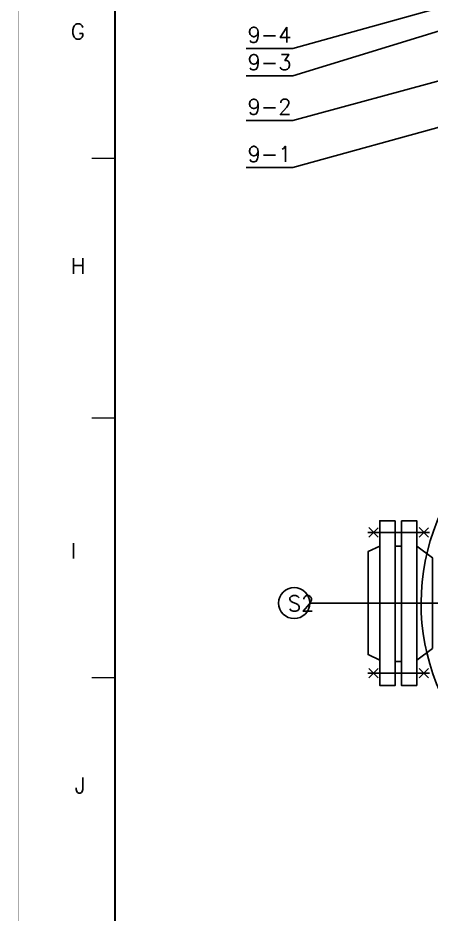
# Model space of a CAD drawing. Extents: x 49444 to 186655, y 41039 to 60167.
# Drawn here: x 49444 to 51042, y 49445 to 52914 of the extents above; entities that cross this region are included whole.
import ezdxf
from ezdxf.enums import TextEntityAlignment as Align

# ---------------------------------------------------------------- set-up
doc = ezdxf.new("R2010")
doc.units = 0
doc.header["$LTSCALE"] = 60
doc.header["$MEASUREMENT"] = 0
doc.layers.get('0').update_dxf_attribs({"linetype": 'CONTINUOUS'})
doc.styles.get("Standard").update_dxf_attribs({"font": 'txt_l', "bigfont": 'hztxt_l'})

msp = doc.modelspace()

# ---------------------------------------------------------------- linework, layer by layer
for p, q in [((51301.254652, 53016.427551), (50507.586764, 52795.853154)), ((51376.549545, 52956.372792), (50507.586764, 52689.768244)), ((50507.586764, 52795.853154), (50327.586764, 52795.853154)), ((50507.586764, 52689.768244), (50327.586764, 52689.768244)), ((51232.264777, 52713.696838), (50507.586764, 52517.406288)), ((50507.586764, 52517.406288), (50327.586764, 52517.406288)), ((51266.422143, 52543.617019), (50507.586764, 52334.56806)), ((50507.586764, 52334.56806), (50327.586764, 52334.56806)), ((50729.068172, 50648.920265), (50572.791081, 50648.920265)), ((51332.375279, 50648.920265), (50648.941043, 50648.920265)), ((50953.458987, 50648.920265), (52824.917976, 50648.920265))]:
    msp.add_line(p, q)
at = {"const_width": 1.5}
msp.add_lwpolyline([(49444.887312, 59795.513976), (49444.887312, 47180.513976), (58354.887312, 47180.513976), (58354.887312, 59795.513976), (49444.887312, 59795.513976, 1.9635677679)], format="xyb", dxfattribs=at)
at = {"const_width": 7.5}
msp.add_lwpolyline([(49819.887312, 59645.513976), (49819.887312, 47330.513976), (58204.887312, 47330.513976), (58204.887312, 59645.513976), (49819.887312, 59645.513976)], dxfattribs=at)
for points in [[(49729.887312, 52370.513976, 4.5, 4.5, 0), (49819.887312, 52370.513976, 4.5, 4.5, 0)], [(49729.887312, 51365.513976, 4.5, 4.5, 0), (49819.887312, 51365.513976, 4.5, 4.5, 0)], [(49819.887312, 50360.513976, 4.5, 4.5, 0), (49729.887312, 50360.513976, 4.5, 4.5, 0)]]:
    msp.add_lwpolyline(points, format="xyseb")
for points in [[(50903.686143, 50967.606942), (50844.174348, 50967.606942), (50844.174348, 50330.159054), (50903.686143, 50330.159054)], [(50927.802498, 50967.606942), (50987.314308, 50967.606942), (50987.314308, 50330.159054), (50927.802498, 50330.159054)]]:
    msp.add_lwpolyline(points, close=True)
for points in [[(51037.033219, 50922.608056), (50797.696274, 50922.608056)], [(50838.298368, 50940.697587), (50801.622813, 50904.518517)], [(50838.050118, 50904.270267), (50801.871063, 50940.945837)], [(51033.107583, 50940.697587), (50996.432013, 50904.518517)], [(51032.859333, 50904.270267), (50996.680263, 50940.945837)], [(50844.174348, 50869.11926), (50799.007173, 50848.18169), (50799.007173, 50449.65878), (50844.174348, 50428.72127)], [(50927.802498, 50868.77642), (50903.686143, 50868.77642), (50903.686143, 50422.37858), (50927.802498, 50422.37858)], [(50987.314308, 50869.11926), (51047.893233, 50824.420265), (51047.893233, 50473.420265), (50987.314308, 50428.72127)], [(50838.050118, 50395.85618), (50801.871063, 50359.615919)], [(51032.859333, 50395.85618), (50996.680263, 50359.615919)], [(51037.033219, 50377.953706), (50797.696274, 50377.953706)], [(50838.298368, 50359.864169), (50801.622813, 50395.60793)], [(51033.107583, 50359.864169), (50996.432013, 50395.60793)]]:
    msp.add_lwpolyline(points)
msp.add_circle((50512.791081, 50648.920265), 60)
msp.add_arc((51842.248544, 50648.830271), 838.522289, 134.951637241, 133.876318306)

# ---------------------------------------------------------------- texts
for s, p in [('G', (49649.31386, 52831.133676)), ('H', (49649.31386, 51923.633676)), ('I', (49649.31386, 50821.133676)), ('J', (49664.563392, 49913.633676))]:
    msp.add_text(s, height=60).set_placement(p)
for s, p in [(' 9-4 ', (50417.586764, 52818.353154)), (' 9-3 ', (50417.586764, 52712.268244)), (' 9-2 ', (50417.586764, 52539.906288)), (' 9-1 ', (50417.586764, 52357.06806))]:
    msp.add_text(s, height=60).set_placement(p, align=Align.CENTER)
msp.add_text('S2', height=60, rotation=360).set_placement((50487.907647, 50617.968961))

doc.saveas('drawing.dxf')
